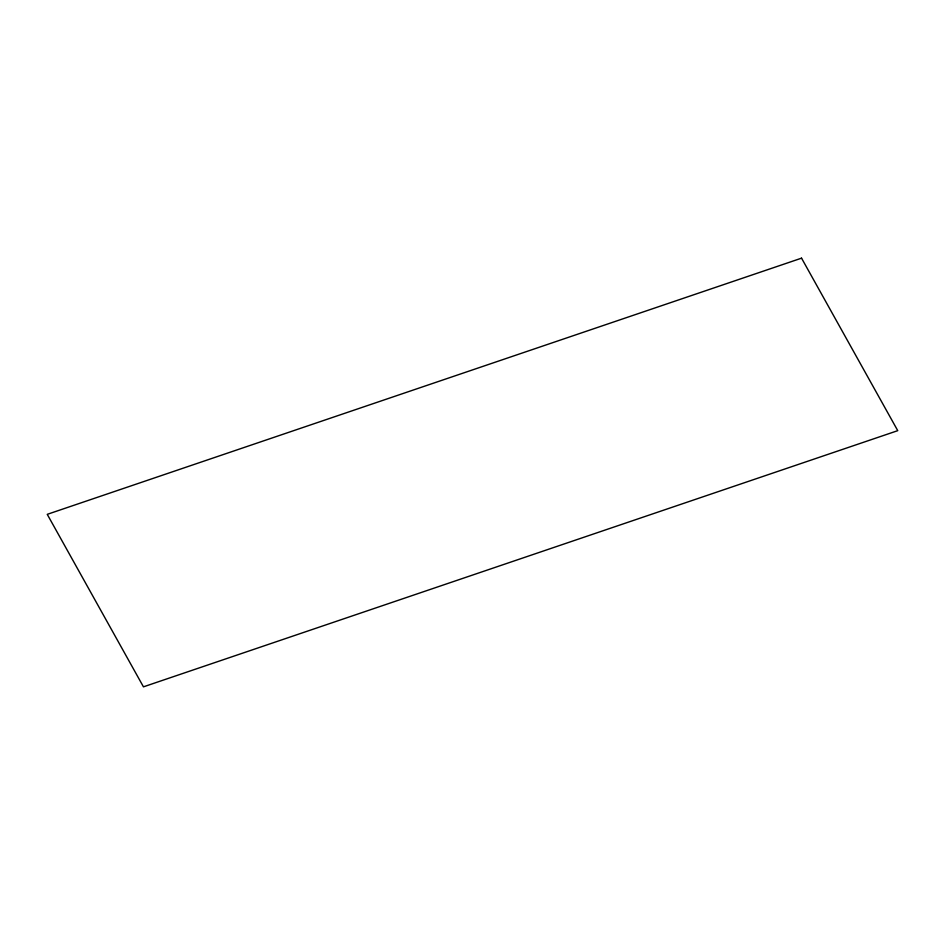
<?xml version="1.0" encoding="UTF-8"?>
<svg xmlns="http://www.w3.org/2000/svg" width="945" height="945" viewBox="0 0 945 945"><rect width="100%" height="100%" fill="white"/><g stroke="black" fill="none" stroke-linecap="round" stroke-linejoin="round"><path stroke-width="1.42" d="M801.549 258.162L47.25 514.34L143.451 686.838L897.75 430.66L801.549 258.162"/></g></svg>
